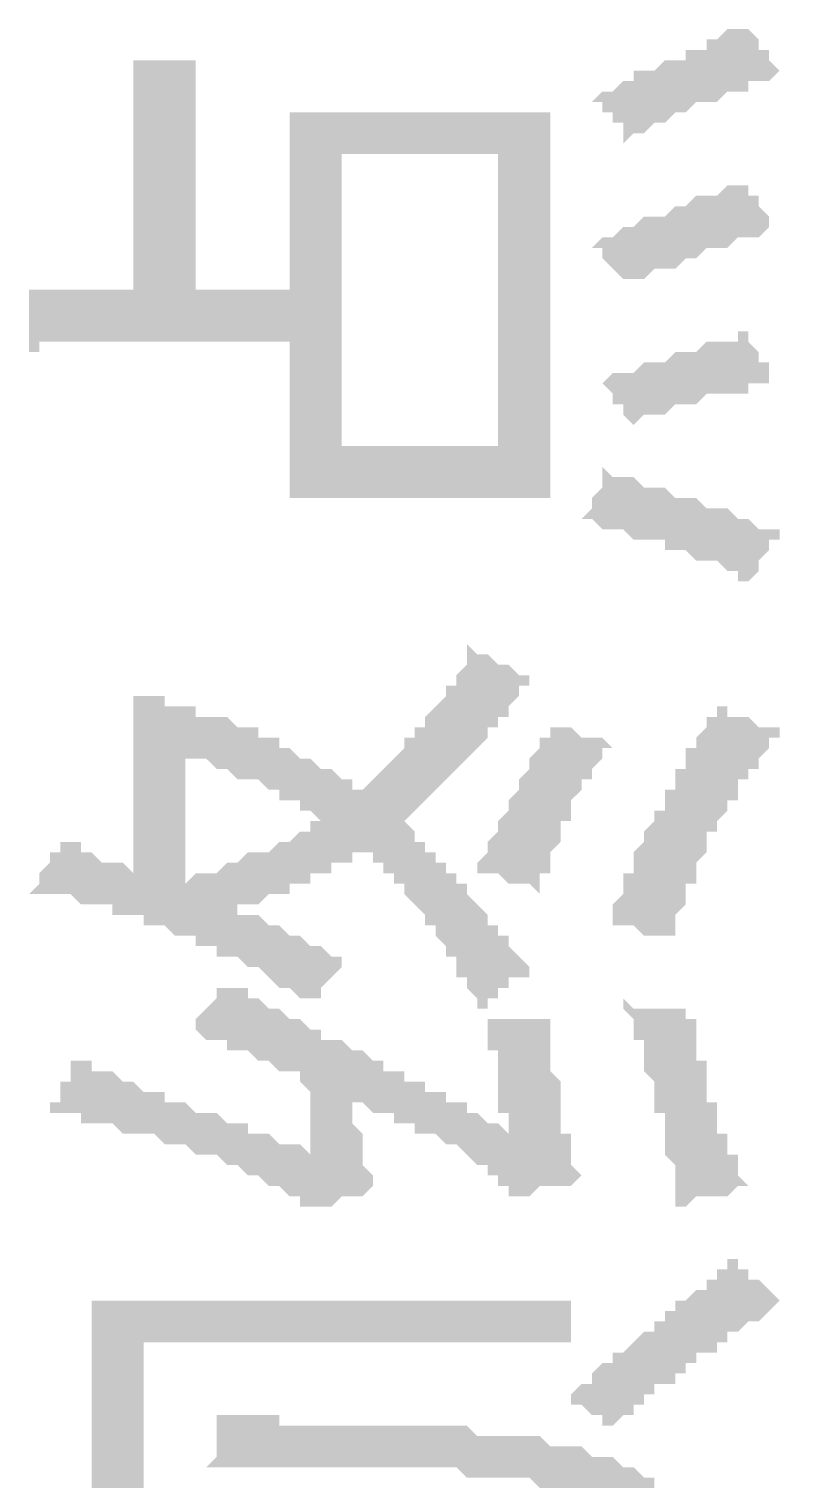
# Model space of a CAD drawing. Header units: millimetres. Extents: x 6156 to 7119, y 3162 to 3647.
# Drawn here: x 6796 to 6800.64, y 3476.46 to 3485.3 of the extents above; entities that cross this region are included whole.
import ezdxf

# ---------------------------------------------------------------- set-up
doc = ezdxf.new("R2010")
doc.units = ezdxf.units.MM
doc.layers.add('图层1', color=7, linetype='Continuous')

msp = doc.modelspace()

# ---------------------------------------------------------------- hatches: boundary and pattern name
at = {"layer": '图层1', "transparency": 33554559}
h = msp.add_hatch(color=256, dxfattribs=at)
h.paths.add_polyline_path([(6796.0025, 3483.7089), (6796.066, 3483.7089), (6796.066, 3483.7089), (6796.1295, 3483.7089), (6796.193, 3483.7089), (6796.193, 3483.7089), (6796.2565, 3483.7089), (6796.3199, 3483.7089), (6796.3834, 3483.7089), (6796.3834, 3483.7089), (6796.4469, 3483.7089), (6796.5104, 3483.7089), (6796.5739, 3483.7089), (6796.6374, 3483.7089), (6796.6374, 3484.5979), (6796.6374, 3484.6614), (6796.6374, 3484.7249), (6796.6374, 3484.7249), (6796.6374, 3484.7884), (6796.6374, 3484.7884), (6796.6374, 3484.8519), (6796.6374, 3484.8519), (6796.6374, 3484.9154), (6796.6374, 3484.9789), (6796.6374, 3484.9789), (6796.6374, 3485.0423), (6796.6374, 3485.0423), (6796.6374, 3485.1058), (6797.0184, 3485.1058), (6797.0184, 3485.0423), (6797.0184, 3485.0423), (6797.0184, 3484.9789), (6797.0184, 3484.9789), (6797.0184, 3484.9154), (6797.0184, 3484.8519), (6797.0184, 3484.8519), (6797.0184, 3484.7884), (6797.0184, 3484.7884), (6797.0184, 3484.7249), (6797.0184, 3484.7249), (6797.0184, 3484.6614), (6797.0184, 3484.5979), (6797.0184, 3483.7089), (6797.5899, 3483.7089), (6797.5899, 3484.7884), (6797.5899, 3484.7884), (6797.6534, 3484.7884), (6797.7169, 3484.7884), (6797.7804, 3484.7884), (6797.7804, 3484.7884), (6797.8439, 3484.7884), (6797.9074, 3484.7884), (6797.9708, 3484.7884), (6798.0343, 3484.7884), (6798.0343, 3484.7884), (6798.0978, 3484.7884), (6798.1613, 3484.7884), (6798.2248, 3484.7884), (6798.2883, 3484.7884), (6798.2883, 3484.7884), (6798.3518, 3484.7884), (6798.4153, 3484.7884), (6798.4788, 3484.7884), (6798.5423, 3484.7884), (6798.5423, 3484.7884), (6798.6058, 3484.7884), (6798.6693, 3484.7884), (6798.7328, 3484.7884), (6798.7963, 3484.7884), (6798.7963, 3484.7884), (6798.8598, 3484.7884), (6798.9233, 3484.7884), (6798.9868, 3484.7884), (6798.9868, 3484.7884), (6799.0503, 3484.7884), (6799.1138, 3484.7884), (6799.1773, 3484.7884), (6799.1773, 3484.7884), (6799.1773, 3482.439), (6799.1138, 3482.439), (6799.0503, 3482.439), (6799.0503, 3482.439), (6798.9868, 3482.439), (6798.9233, 3482.439), (6798.8598, 3482.439), (6798.8598, 3482.439), (6798.7963, 3482.439), (6798.7328, 3482.439), (6798.6693, 3482.439), (6798.6058, 3482.439), (6798.6058, 3482.439), (6798.5423, 3482.439), (6798.4788, 3482.439), (6798.4153, 3482.439), (6798.4153, 3482.439), (6798.3518, 3482.439), (6798.2883, 3482.439), (6798.2248, 3482.439), (6798.1613, 3482.439), (6798.0978, 3482.439), (6798.0978, 3482.439), (6798.0343, 3482.439), (6797.9708, 3482.439), (6797.9074, 3482.439), (6797.8439, 3482.439), (6797.8439, 3482.439), (6797.7804, 3482.439), (6797.7169, 3482.439), (6797.6534, 3482.439), (6797.6534, 3482.439), (6797.5899, 3482.439), (6797.5899, 3482.439), (6797.5899, 3483.3915), (6796.5739, 3483.3915), (6796.5104, 3483.3915), (6796.4469, 3483.3915), (6796.3834, 3483.3915), (6796.3199, 3483.3915), (6796.2565, 3483.3915), (6796.2565, 3483.3915), (6796.193, 3483.3915), (6796.1295, 3483.3915), (6796.066, 3483.3915), (6796.066, 3483.328), (6796.0025, 3483.328), (6796.0025, 3483.7089)], flags=0)
h.paths.add_polyline_path([(6798.8598, 3484.5344), (6797.9074, 3484.5344), (6797.9074, 3482.7565), (6798.8598, 3482.7565)], flags=0)
h.paths.add_polyline_path([(6799.4948, 3482.6295), (6799.5582, 3482.566), (6799.6217, 3482.566), (6799.6852, 3482.566), (6799.7487, 3482.5025), (6799.8122, 3482.5025), (6799.8757, 3482.5025), (6799.9392, 3482.439), (6800.0027, 3482.439), (6800.0027, 3482.439), (6800.0662, 3482.439), (6800.1297, 3482.3755), (6800.1932, 3482.3755), (6800.1932, 3482.3755), (6800.2567, 3482.3755), (6800.3202, 3482.312), (6800.3202, 3482.312), (6800.3837, 3482.312), (6800.3837, 3482.312), (6800.4472, 3482.2485), (6800.4472, 3482.2485), (6800.5107, 3482.2485), (6800.5107, 3482.2485), (6800.5742, 3482.2485), (6800.5742, 3482.2485), (6800.5742, 3482.185), (6800.5107, 3482.185), (6800.5107, 3482.1215), (6800.5107, 3482.1215), (6800.4472, 3482.058), (6800.4472, 3482.058), (6800.4472, 3481.9945), (6800.3837, 3481.931), (6800.3837, 3481.931), (6800.3837, 3481.931), (6800.3202, 3481.931), (6800.3202, 3481.9945), (6800.2567, 3481.9945), (6800.2567, 3481.9945), (6800.1932, 3482.058), (6800.1297, 3482.058), (6800.1297, 3482.058), (6800.0662, 3482.058), (6800.0027, 3482.1215), (6800.0027, 3482.1215), (6799.9392, 3482.1215), (6799.8757, 3482.1215), (6799.8757, 3482.185), (6799.8122, 3482.185), (6799.7487, 3482.185), (6799.6852, 3482.185), (6799.6217, 3482.2485), (6799.5582, 3482.2485), (6799.5582, 3482.2485), (6799.4948, 3482.2485), (6799.4313, 3482.312), (6799.3678, 3482.312), (6799.3678, 3482.312), (6799.4313, 3482.3755), (6799.4313, 3482.3755), (6799.4313, 3482.439), (6799.4313, 3482.439), (6799.4948, 3482.5025), (6799.4948, 3482.566), (6799.4948, 3482.566), (6799.4948, 3482.6295), (6799.4948, 3482.6295)], flags=0)
h.paths.add_polyline_path([(6799.4313, 3484.8519), (6799.4948, 3484.9154), (6799.4948, 3484.9154), (6799.5582, 3484.9154), (6799.6217, 3484.9789), (6799.6852, 3484.9789), (6799.6852, 3485.0423), (6799.7487, 3485.0423), (6799.8122, 3485.0423), (6799.8757, 3485.1058), (6799.8757, 3485.1058), (6799.9392, 3485.1058), (6800.0027, 3485.1058), (6800.0027, 3485.1693), (6800.0662, 3485.1693), (6800.1297, 3485.1693), (6800.1297, 3485.2328), (6800.1932, 3485.2328), (6800.1932, 3485.2328), (6800.2567, 3485.2963), (6800.3202, 3485.2963), (6800.3202, 3485.2963), (6800.3837, 3485.2963), (6800.3837, 3485.2963), (6800.3837, 3485.2963), (6800.3837, 3485.2963), (6800.4472, 3485.2328), (6800.4472, 3485.2328), (6800.4472, 3485.1693), (6800.5107, 3485.1693), (6800.5107, 3485.1058), (6800.5742, 3485.0423), (6800.5742, 3485.0423), (6800.5742, 3485.0423), (6800.5107, 3484.9789), (6800.5107, 3484.9789), (6800.4472, 3484.9789), (6800.3837, 3484.9789), (6800.3837, 3484.9154), (6800.3202, 3484.9154), (6800.2567, 3484.9154), (6800.2567, 3484.9154), (6800.1932, 3484.8519), (6800.1297, 3484.8519), (6800.1297, 3484.8519), (6800.0662, 3484.8519), (6800.0027, 3484.7884), (6800.0027, 3484.7884), (6799.9392, 3484.7884), (6799.8757, 3484.7249), (6799.8122, 3484.7249), (6799.7487, 3484.6614), (6799.7487, 3484.6614), (6799.6852, 3484.6614), (6799.6217, 3484.5979), (6799.6217, 3484.6614), (6799.6217, 3484.7249), (6799.5582, 3484.7249), (6799.5582, 3484.7884), (6799.4948, 3484.7884), (6799.4948, 3484.8519), (6799.4313, 3484.8519), (6799.4313, 3484.8519)], flags=0)
h.paths.add_polyline_path([(6800.5742, 3484.0899), (6800.5107, 3484.0899), (6800.4472, 3484.0264), (6800.4472, 3484.0264), (6800.3837, 3484.0264), (6800.3837, 3484.0264), (6800.3202, 3484.0264), (6800.2567, 3483.9629), (6800.2567, 3483.9629), (6800.1932, 3483.9629), (6800.1297, 3483.9629), (6800.0662, 3483.8994), (6800.0662, 3483.8994), (6800.0027, 3483.8994), (6799.9392, 3483.8359), (6799.8757, 3483.8359), (6799.8757, 3483.8359), (6799.8122, 3483.8359), (6799.7487, 3483.7724), (6799.6852, 3483.7724), (6799.6217, 3483.7724), (6799.6217, 3483.7089), (6799.6217, 3483.7724), (6799.6217, 3483.7724), (6799.5582, 3483.8359), (6799.5582, 3483.8359), (6799.4948, 3483.8994), (6799.4948, 3483.8994), (6799.4948, 3483.9629), (6799.4313, 3483.9629), (6799.4948, 3484.0264), (6799.5582, 3484.0264), (6799.6217, 3484.0899), (6799.6852, 3484.0899), (6799.7487, 3484.1534), (6799.8122, 3484.1534), (6799.8757, 3484.1534), (6799.9392, 3484.2169), (6799.9392, 3484.2169), (6800.0027, 3484.2169), (6800.0662, 3484.2804), (6800.1297, 3484.2804), (6800.1297, 3484.2804), (6800.1932, 3484.2804), (6800.1932, 3484.2804), (6800.2567, 3484.3439), (6800.2567, 3484.3439), (6800.3202, 3484.3439), (6800.3202, 3484.3439), (6800.3202, 3484.3439), (6800.3837, 3484.3439), (6800.3837, 3484.3439), (6800.3837, 3484.2804), (6800.4472, 3484.2804), (6800.4472, 3484.2169), (6800.4472, 3484.2169), (6800.5107, 3484.1534), (6800.5107, 3484.1534), (6800.5107, 3484.0899), (6800.5742, 3484.0899)], flags=0)
h.paths.add_polyline_path([(6800.5742, 3483.1375), (6800.5107, 3483.1375), (6800.5107, 3483.1375), (6800.4472, 3483.1375), (6800.4472, 3483.1375), (6800.3837, 3483.1375), (6800.3837, 3483.074), (6800.3202, 3483.074), (6800.2567, 3483.074), (6800.2567, 3483.074), (6800.1932, 3483.074), (6800.1297, 3483.074), (6800.0662, 3483.0105), (6800.0027, 3483.0105), (6800.0027, 3483.0105), (6799.9392, 3483.0105), (6799.8757, 3482.947), (6799.8122, 3482.947), (6799.7487, 3482.947), (6799.6852, 3482.8835), (6799.6217, 3482.947), (6799.6217, 3482.947), (6799.6217, 3483.0105), (6799.5582, 3483.0105), (6799.5582, 3483.074), (6799.5582, 3483.074), (6799.4948, 3483.1375), (6799.4948, 3483.1375), (6799.5582, 3483.201), (6799.6217, 3483.201), (6799.6852, 3483.201), (6799.7487, 3483.2645), (6799.8122, 3483.2645), (6799.8757, 3483.2645), (6799.9392, 3483.328), (6799.9392, 3483.328), (6800.0027, 3483.328), (6800.0662, 3483.328), (6800.1297, 3483.3915), (6800.1297, 3483.3915), (6800.1932, 3483.3915), (6800.1932, 3483.3915), (6800.2567, 3483.3915), (6800.3202, 3483.3915), (6800.3202, 3483.4549), (6800.3202, 3483.4549), (6800.3837, 3483.4549), (6800.3837, 3483.4549), (6800.3837, 3483.3915), (6800.3837, 3483.3915), (6800.4472, 3483.328), (6800.4472, 3483.328), (6800.4472, 3483.2645), (6800.5107, 3483.2645), (6800.5107, 3483.201), (6800.5107, 3483.1375), (6800.5742, 3483.1375)], flags=0)
h = msp.add_hatch(color=256, dxfattribs=at)
h.paths.add_polyline_path([(6796.193, 3480.3435), (6796.2565, 3480.3435), (6796.2565, 3480.3435), (6796.32, 3480.3435), (6796.32, 3480.28), (6796.3835, 3480.28), (6796.3835, 3480.28), (6796.447, 3480.2165), (6796.5105, 3480.2165), (6796.574, 3480.2165), (6796.6375, 3480.153), (6796.6375, 3480.153), (6796.6375, 3481.2324), (6796.7009, 3481.2324), (6796.7644, 3481.2324), (6796.8279, 3481.2324), (6796.8279, 3481.1689), (6796.8914, 3481.1689), (6796.9549, 3481.1689), (6797.0184, 3481.1689), (6797.0184, 3481.1054), (6797.0819, 3481.1054), (6797.1454, 3481.1054), (6797.1454, 3481.1054), (6797.2089, 3481.1054), (6797.2724, 3481.0419), (6797.2724, 3481.0419), (6797.3359, 3481.0419), (6797.3994, 3481.0419), (6797.3994, 3481.0419), (6797.3994, 3480.9785), (6797.4629, 3480.9785), (6797.5264, 3480.9785), (6797.5264, 3480.915), (6797.5899, 3480.915), (6797.5899, 3480.915), (6797.6534, 3480.8515), (6797.7169, 3480.8515), (6797.7169, 3480.8515), (6797.7804, 3480.788), (6797.8439, 3480.788), (6797.8439, 3480.788), (6797.9074, 3480.7245), (6797.9709, 3480.7245), (6797.9709, 3480.661), (6798.0344, 3480.661), (6798.0344, 3480.661), (6798.0344, 3480.661), (6798.0979, 3480.7245), (6798.0979, 3480.7245), (6798.1614, 3480.788), (6798.1614, 3480.788), (6798.2249, 3480.8515), (6798.2249, 3480.8515), (6798.2883, 3480.915), (6798.2883, 3480.915), (6798.2883, 3480.9785), (6798.3518, 3480.9785), (6798.3518, 3481.0419), (6798.4153, 3481.0419), (6798.4153, 3481.1054), (6798.4153, 3481.1054), (6798.4788, 3481.1689), (6798.4788, 3481.1689), (6798.5423, 3481.2324), (6798.5423, 3481.2959), (6798.6058, 3481.2959), (6798.6058, 3481.3594), (6798.6058, 3481.3594), (6798.6693, 3481.4229), (6798.6693, 3481.4229), (6798.6693, 3481.4864), (6798.6693, 3481.4864), (6798.6693, 3481.5499), (6798.6693, 3481.5499), (6798.7328, 3481.4864), (6798.7963, 3481.4864), (6798.7963, 3481.4864), (6798.8598, 3481.4229), (6798.8598, 3481.4229), (6798.9233, 3481.4229), (6798.9868, 3481.3594), (6798.9868, 3481.3594), (6799.0503, 3481.3594), (6799.0503, 3481.3594), (6799.0503, 3481.2959), (6798.9868, 3481.2959), (6798.9868, 3481.2324), (6798.9868, 3481.2324), (6798.9233, 3481.1689), (6798.9233, 3481.1689), (6798.9233, 3481.1054), (6798.8598, 3481.1054), (6798.8598, 3481.0419), (6798.7963, 3481.0419), (6798.7963, 3480.9785), (6798.7963, 3480.9785), (6798.7328, 3480.915), (6798.7328, 3480.915), (6798.6693, 3480.8515), (6798.6693, 3480.8515), (6798.6058, 3480.788), (6798.6058, 3480.788), (6798.5423, 3480.7245), (6798.5423, 3480.7245), (6798.4788, 3480.661), (6798.4788, 3480.661), (6798.4153, 3480.5975), (6798.4153, 3480.5975), (6798.3518, 3480.534), (6798.3518, 3480.534), (6798.2883, 3480.4705), (6798.2883, 3480.4705), (6798.2883, 3480.4705), (6798.2883, 3480.4705), (6798.3518, 3480.407), (6798.3518, 3480.407), (6798.3518, 3480.3435), (6798.4153, 3480.3435), (6798.4153, 3480.28), (6798.4788, 3480.28), (6798.4788, 3480.2165), (6798.5423, 3480.2165), (6798.5423, 3480.153), (6798.6058, 3480.153), (6798.6058, 3480.0895), (6798.6693, 3480.0895), (6798.6693, 3480.026), (6798.6693, 3480.026), (6798.7328, 3479.9625), (6798.7328, 3479.9625), (6798.7963, 3479.899), (6798.7963, 3479.899), (6798.7963, 3479.8355), (6798.8598, 3479.8355), (6798.8598, 3479.772), (6798.9233, 3479.772), (6798.9233, 3479.7085), (6798.9233, 3479.7085), (6798.9868, 3479.645), (6798.9868, 3479.645), (6799.0503, 3479.5815), (6799.0503, 3479.5815), (6799.0503, 3479.518), (6799.0503, 3479.518), (6798.9868, 3479.518), (6798.9233, 3479.518), (6798.9233, 3479.4545), (6798.8598, 3479.4545), (6798.8598, 3479.3911), (6798.7963, 3479.3911), (6798.7963, 3479.3276), (6798.7328, 3479.3276), (6798.7328, 3479.3911), (6798.7328, 3479.3911), (6798.6693, 3479.4545), (6798.6693, 3479.4545), (6798.6693, 3479.518), (6798.6058, 3479.518), (6798.6058, 3479.5815), (6798.6058, 3479.645), (6798.5423, 3479.645), (6798.5423, 3479.7085), (6798.5423, 3479.7085), (6798.4788, 3479.772), (6798.4788, 3479.772), (6798.4788, 3479.8355), (6798.4153, 3479.8355), (6798.4153, 3479.899), (6798.4153, 3479.899), (6798.3518, 3479.9625), (6798.3518, 3479.9625), (6798.2883, 3480.026), (6798.2883, 3480.0895), (6798.2249, 3480.0895), (6798.2249, 3480.153), (6798.1614, 3480.153), (6798.1614, 3480.2165), (6798.0979, 3480.2165), (6798.0979, 3480.2165), (6798.0979, 3480.28), (6798.0344, 3480.28), (6798.0344, 3480.28), (6797.9709, 3480.28), (6797.9709, 3480.2165), (6797.9074, 3480.2165), (6797.8439, 3480.2165), (6797.8439, 3480.153), (6797.7804, 3480.153), (6797.7169, 3480.153), (6797.7169, 3480.0895), (6797.6534, 3480.0895), (6797.5899, 3480.0895), (6797.5899, 3480.026), (6797.5264, 3480.026), (6797.4629, 3480.026), (6797.4629, 3480.026), (6797.3994, 3479.9625), (6797.3359, 3479.9625), (6797.3359, 3479.9625), (6797.2724, 3479.9625), (6797.2724, 3479.9625), (6797.2724, 3479.899), (6797.3359, 3479.899), (6797.3994, 3479.899), (6797.4629, 3479.8355), (6797.4629, 3479.8355), (6797.5264, 3479.8355), (6797.5899, 3479.772), (6797.5899, 3479.772), (6797.6534, 3479.772), (6797.7169, 3479.7085), (6797.7169, 3479.7085), (6797.7804, 3479.7085), (6797.8439, 3479.645), (6797.8439, 3479.645), (6797.9074, 3479.645), (6797.9074, 3479.645), (6797.9074, 3479.5815), (6797.9074, 3479.5815), (6797.8439, 3479.518), (6797.8439, 3479.518), (6797.7804, 3479.4545), (6797.7804, 3479.4545), (6797.7804, 3479.3911), (6797.7169, 3479.3911), (6797.7169, 3479.3911), (6797.6534, 3479.3911), (6797.6534, 3479.3911), (6797.5899, 3479.4545), (6797.5899, 3479.4545), (6797.5264, 3479.4545), (6797.4629, 3479.518), (6797.4629, 3479.518), (6797.3994, 3479.5815), (6797.3994, 3479.5815), (6797.3359, 3479.5815), (6797.2724, 3479.645), (6797.2724, 3479.645), (6797.2089, 3479.645), (6797.1454, 3479.645), (6797.1454, 3479.7085), (6797.0819, 3479.7085), (6797.0184, 3479.7085), (6797.0184, 3479.772), (6796.9549, 3479.772), (6796.8914, 3479.772), (6796.8914, 3479.772), (6796.8279, 3479.8355), (6796.7644, 3479.8355), (6796.7009, 3479.8355), (6796.7009, 3479.899), (6796.6375, 3479.899), (6796.6375, 3479.899), (6796.574, 3479.899), (6796.5105, 3479.899), (6796.5105, 3479.9625), (6796.447, 3479.9625), (6796.3835, 3479.9625), (6796.32, 3479.9625), (6796.32, 3479.9625), (6796.2565, 3480.026), (6796.193, 3480.026), (6796.1295, 3480.026), (6796.066, 3480.026), (6796.066, 3480.026), (6796.0025, 3480.026), (6796.066, 3480.0895), (6796.066, 3480.153), (6796.066, 3480.153), (6796.1295, 3480.2165), (6796.1295, 3480.2165), (6796.1295, 3480.28), (6796.193, 3480.28), (6796.193, 3480.3435), (6796.193, 3480.3435), (6796.193, 3480.3435)], flags=0)
h.paths.add_polyline_path([(6799.1773, 3479.2641), (6799.1773, 3479.2641), (6799.1773, 3479.2006), (6799.1773, 3479.2006), (6799.1773, 3479.1371), (6799.1773, 3479.1371), (6799.1773, 3479.0736), (6799.1773, 3479.0736), (6799.1773, 3479.0101), (6799.1773, 3478.9466), (6799.2408, 3478.8831), (6799.2408, 3478.8831), (6799.2408, 3478.8196), (6799.2408, 3478.8196), (6799.2408, 3478.7561), (6799.2408, 3478.6926), (6799.2408, 3478.6926), (6799.2408, 3478.6291), (6799.2408, 3478.6291), (6799.2408, 3478.5656), (6799.3043, 3478.5656), (6799.3043, 3478.5021), (6799.3043, 3478.4386), (6799.3043, 3478.4386), (6799.3043, 3478.3751), (6799.3043, 3478.3751), (6799.3678, 3478.3116), (6799.3678, 3478.3116), (6799.3043, 3478.2481), (6799.2408, 3478.2481), (6799.2408, 3478.2481), (6799.1773, 3478.2481), (6799.1138, 3478.2481), (6799.0503, 3478.1846), (6799.0503, 3478.1846), (6798.9868, 3478.1846), (6798.9233, 3478.1846), (6798.9233, 3478.1846), (6798.9233, 3478.2481), (6798.8598, 3478.2481), (6798.8598, 3478.2481), (6798.8598, 3478.3116), (6798.7963, 3478.3116), (6798.7963, 3478.3751), (6798.7328, 3478.3751), (6798.6693, 3478.4386), (6798.6693, 3478.4386), (6798.6058, 3478.5021), (6798.5423, 3478.5021), (6798.5423, 3478.5021), (6798.4788, 3478.5656), (6798.4788, 3478.5656), (6798.4153, 3478.5656), (6798.3518, 3478.5656), (6798.3518, 3478.6291), (6798.2883, 3478.6291), (6798.2249, 3478.6291), (6798.2249, 3478.6926), (6798.1614, 3478.6926), (6798.0979, 3478.6926), (6798.0344, 3478.7561), (6798.0344, 3478.7561), (6797.9709, 3478.7561), (6797.9709, 3478.7561), (6797.9709, 3478.6926), (6797.9709, 3478.6926), (6797.9709, 3478.6291), (6797.9709, 3478.6291), (6798.0344, 3478.5656), (6798.0344, 3478.5021), (6798.0344, 3478.5021), (6798.0344, 3478.4386), (6798.0344, 3478.3751), (6798.0344, 3478.3751), (6798.0979, 3478.3116), (6798.0979, 3478.3116), (6798.0979, 3478.2481), (6798.1614, 3478.2481), (6798.0979, 3478.2481), (6798.0344, 3478.1846), (6797.9709, 3478.1846), (6797.9074, 3478.1846), (6797.9074, 3478.1846), (6797.8439, 3478.1211), (6797.7804, 3478.1211), (6797.7804, 3478.1211), (6797.7169, 3478.1211), (6797.7169, 3478.1211), (6797.7169, 3478.1211), (6797.6534, 3478.1211), (6797.6534, 3478.1846), (6797.5899, 3478.1846), (6797.5899, 3478.1846), (6797.5264, 3478.2481), (6797.5264, 3478.2481), (6797.4629, 3478.2481), (6797.3994, 3478.3116), (6797.3994, 3478.3116), (6797.3359, 3478.3116), (6797.2724, 3478.3751), (6797.2724, 3478.3751), (6797.2089, 3478.3751), (6797.1454, 3478.4386), (6797.0819, 3478.4386), (6797.0184, 3478.4386), (6797.0184, 3478.4386), (6796.9549, 3478.5021), (6796.8914, 3478.5021), (6796.8914, 3478.5021), (6796.8279, 3478.5021), (6796.7644, 3478.5656), (6796.7009, 3478.5656), (6796.7009, 3478.5656), (6796.6375, 3478.5656), (6796.574, 3478.5656), (6796.5105, 3478.6291), (6796.5105, 3478.6291), (6796.447, 3478.6291), (6796.3835, 3478.6291), (6796.32, 3478.6291), (6796.32, 3478.6926), (6796.2565, 3478.6926), (6796.193, 3478.6926), (6796.1295, 3478.6926), (6796.1295, 3478.6926), (6796.1295, 3478.6926), (6796.1295, 3478.7561), (6796.193, 3478.7561), (6796.193, 3478.8196), (6796.193, 3478.8831), (6796.2565, 3478.8831), (6796.2565, 3478.9466), (6796.2565, 3478.9466), (6796.2565, 3479.0101), (6796.32, 3479.0101), (6796.32, 3479.0101), (6796.32, 3479.0101), (6796.3835, 3479.0101), (6796.3835, 3478.9466), (6796.447, 3478.9466), (6796.447, 3478.9466), (6796.5105, 3478.9466), (6796.574, 3478.8831), (6796.574, 3478.8831), (6796.6375, 3478.8831), (6796.7009, 3478.8196), (6796.7644, 3478.8196), (6796.8279, 3478.8196), (6796.8279, 3478.7561), (6796.8914, 3478.7561), (6796.9549, 3478.7561), (6796.9549, 3478.7561), (6797.0184, 3478.6926), (6797.0819, 3478.6926), (6797.0819, 3478.6926), (6797.1454, 3478.6926), (6797.2089, 3478.6291), (6797.2089, 3478.6291), (6797.2724, 3478.6291), (6797.3359, 3478.6291), (6797.3359, 3478.5656), (6797.3994, 3478.5656), (6797.4629, 3478.5656), (6797.5264, 3478.5021), (6797.5264, 3478.5021), (6797.5899, 3478.5021), (6797.6534, 3478.5021), (6797.7169, 3478.4386), (6797.7169, 3478.4386), (6797.7169, 3478.4386), (6797.7169, 3478.5021), (6797.7169, 3478.5021), (6797.7169, 3478.5656), (6797.7169, 3478.5656), (6797.7169, 3478.6291), (6797.7169, 3478.6291), (6797.7169, 3478.6926), (6797.7169, 3478.7561), (6797.7169, 3478.7561), (6797.7169, 3478.8196), (6797.6534, 3478.8831), (6797.6534, 3478.8831), (6797.6534, 3478.9466), (6797.5899, 3478.9466), (6797.5264, 3478.9466), (6797.4629, 3479.0101), (6797.4629, 3479.0101), (6797.3994, 3479.0101), (6797.3359, 3479.0736), (6797.3359, 3479.0736), (6797.2724, 3479.0736), (6797.2089, 3479.0736), (6797.2089, 3479.1371), (6797.1454, 3479.1371), (6797.0819, 3479.1371), (6797.0819, 3479.1371), (6797.0184, 3479.2006), (6796.9549, 3479.2006), (6797.0184, 3479.2006), (6797.0184, 3479.2641), (6797.0819, 3479.3276), (6797.0819, 3479.3276), (6797.1454, 3479.3911), (6797.1454, 3479.3911), (6797.1454, 3479.4545), (6797.2089, 3479.4545), (6797.2089, 3479.4545), (6797.2089, 3479.4545), (6797.2089, 3479.4545), (6797.2724, 3479.4545), (6797.3359, 3479.4545), (6797.3359, 3479.3911), (6797.3994, 3479.3911), (6797.3994, 3479.3911), (6797.4629, 3479.3276), (6797.4629, 3479.3276), (6797.5264, 3479.3276), (6797.5899, 3479.2641), (6797.6534, 3479.2641), (6797.6534, 3479.2641), (6797.7169, 3479.2006), (6797.7804, 3479.2006), (6797.7804, 3479.1371), (6797.8439, 3479.1371), (6797.9074, 3479.1371), (6797.9074, 3479.1371), (6797.9709, 3479.0736), (6798.0344, 3479.0736), (6798.0344, 3479.0736), (6798.0979, 3479.0101), (6798.0979, 3479.0101), (6798.1614, 3479.0101), (6798.1614, 3478.9466), (6798.2249, 3478.9466), (6798.2883, 3478.9466), (6798.2883, 3478.8831), (6798.3518, 3478.8831), (6798.4153, 3478.8831), (6798.4153, 3478.8196), (6798.4788, 3478.8196), (6798.5423, 3478.8196), (6798.5423, 3478.7561), (6798.6058, 3478.7561), (6798.6693, 3478.7561), (6798.6693, 3478.6926), (6798.7328, 3478.6926), (6798.7963, 3478.6291), (6798.8598, 3478.6291), (6798.8598, 3478.6291), (6798.9233, 3478.5656), (6798.9233, 3478.6291), (6798.9233, 3478.6291), (6798.9233, 3478.6291), (6798.9233, 3478.6926), (6798.8598, 3478.6926), (6798.8598, 3478.7561), (6798.8598, 3478.7561), (6798.8598, 3478.8196), (6798.8598, 3478.8196), (6798.8598, 3478.8831), (6798.8598, 3478.8831), (6798.8598, 3478.9466), (6798.8598, 3479.0101), (6798.8598, 3479.0736), (6798.7963, 3479.0736), (6798.7963, 3479.1371), (6798.7963, 3479.2006), (6798.7963, 3479.2641), (6798.8598, 3479.2641), (6798.9233, 3479.2641), (6798.9868, 3479.2641), (6798.9868, 3479.2641), (6799.0503, 3479.2641), (6799.1138, 3479.2641), (6799.1773, 3479.2641), (6799.1773, 3479.2641)], flags=0)
h.paths.add_polyline_path([(6799.4948, 3479.899), (6799.5583, 3479.899), (6799.5583, 3479.9625), (6799.6218, 3480.026), (6799.6218, 3480.0895), (6799.6218, 3480.153), (6799.6853, 3480.153), (6799.6853, 3480.2165), (6799.6853, 3480.28), (6799.7488, 3480.3435), (6799.7488, 3480.3435), (6799.7488, 3480.407), (6799.8123, 3480.4705), (6799.8123, 3480.4705), (6799.8123, 3480.534), (6799.8757, 3480.534), (6799.8757, 3480.5975), (6799.8757, 3480.661), (6799.9392, 3480.661), (6799.9392, 3480.7245), (6799.9392, 3480.7245), (6799.9392, 3480.788), (6800.0027, 3480.788), (6800.0027, 3480.8515), (6800.0027, 3480.8515), (6800.0027, 3480.915), (6800.0662, 3480.915), (6800.0662, 3480.9785), (6800.0662, 3480.9785), (6800.0662, 3480.9785), (6800.1297, 3481.0419), (6800.1297, 3481.0419), (6800.1297, 3481.0419), (6800.1297, 3481.1054), (6800.1932, 3481.1054), (6800.1932, 3481.1054), (6800.1932, 3481.1689), (6800.1932, 3481.1689), (6800.2567, 3481.1689), (6800.2567, 3481.1054), (6800.3202, 3481.1054), (6800.3837, 3481.1054), (6800.3837, 3481.1054), (6800.4472, 3481.0419), (6800.5107, 3481.0419), (6800.5742, 3481.0419), (6800.5742, 3481.0419), (6800.5742, 3480.9785), (6800.5107, 3480.9785), (6800.5107, 3480.915), (6800.4472, 3480.8515), (6800.4472, 3480.8515), (6800.4472, 3480.788), (6800.3837, 3480.788), (6800.3837, 3480.7245), (6800.3202, 3480.7245), (6800.3202, 3480.661), (6800.3202, 3480.5975), (6800.2567, 3480.5975), (6800.2567, 3480.534), (6800.2567, 3480.534), (6800.1932, 3480.4705), (6800.1932, 3480.4705), (6800.1932, 3480.4705), (6800.1932, 3480.407), (6800.1297, 3480.407), (6800.1297, 3480.3435), (6800.1297, 3480.3435), (6800.1297, 3480.3435), (6800.1297, 3480.28), (6800.0662, 3480.2165), (6800.0662, 3480.2165), (6800.0662, 3480.153), (6800.0662, 3480.153), (6800.0662, 3480.0895), (6800.0027, 3480.0895), (6800.0027, 3480.026), (6800.0027, 3480.026), (6800.0027, 3479.9625), (6799.9392, 3479.899), (6799.9392, 3479.899), (6799.9392, 3479.8355), (6799.9392, 3479.8355), (6799.9392, 3479.772), (6799.8757, 3479.772), (6799.8757, 3479.772), (6799.8123, 3479.772), (6799.7488, 3479.772), (6799.6853, 3479.8355), (6799.6853, 3479.8355), (6799.6218, 3479.8355), (6799.5583, 3479.8355), (6799.5583, 3479.899), (6799.4948, 3479.899)], flags=0)
h.paths.add_polyline_path([(6800.0027, 3479.3276), (6800.0027, 3479.3276), (6800.0027, 3479.2641), (6800.0662, 3479.2641), (6800.0662, 3479.2006), (6800.0662, 3479.1371), (6800.0662, 3479.1371), (6800.0662, 3479.0736), (6800.0662, 3479.0736), (6800.0662, 3479.0101), (6800.1297, 3479.0101), (6800.1297, 3478.9466), (6800.1297, 3478.8831), (6800.1297, 3478.8831), (6800.1297, 3478.8196), (6800.1297, 3478.8196), (6800.1297, 3478.7561), (6800.1932, 3478.7561), (6800.1932, 3478.6926), (6800.1932, 3478.6926), (6800.1932, 3478.6291), (6800.1932, 3478.5656), (6800.2567, 3478.5656), (6800.2567, 3478.5021), (6800.2567, 3478.5021), (6800.2567, 3478.4386), (6800.3202, 3478.4386), (6800.3202, 3478.3751), (6800.3202, 3478.3751), (6800.3202, 3478.3116), (6800.3837, 3478.2481), (6800.3837, 3478.2481), (6800.3837, 3478.2481), (6800.3202, 3478.2481), (6800.3202, 3478.2481), (6800.2567, 3478.1846), (6800.1932, 3478.1846), (6800.1932, 3478.1846), (6800.1297, 3478.1846), (6800.0662, 3478.1846), (6800.0027, 3478.1211), (6799.9392, 3478.1211), (6799.9392, 3478.1211), (6799.9392, 3478.1211), (6799.9392, 3478.1846), (6799.9392, 3478.1846), (6799.9392, 3478.2481), (6799.9392, 3478.2481), (6799.9392, 3478.3116), (6799.9392, 3478.3116), (6799.9392, 3478.3751), (6799.9392, 3478.3751), (6799.8757, 3478.4386), (6799.8757, 3478.4386), (6799.8757, 3478.5021), (6799.8757, 3478.5021), (6799.8757, 3478.5656), (6799.8757, 3478.5656), (6799.8757, 3478.6291), (6799.8757, 3478.6926), (6799.8123, 3478.6926), (6799.8123, 3478.7561), (6799.8123, 3478.7561), (6799.8123, 3478.8196), (6799.8123, 3478.8831), (6799.8123, 3478.8831), (6799.7488, 3478.9466), (6799.7488, 3478.9466), (6799.7488, 3479.0101), (6799.7488, 3479.0736), (6799.7488, 3479.1371), (6799.6853, 3479.1371), (6799.6853, 3479.2006), (6799.6853, 3479.2641), (6799.6853, 3479.2641), (6799.6218, 3479.3276), (6799.6218, 3479.3911), (6799.6853, 3479.3276), (6799.7488, 3479.3276), (6799.8123, 3479.3276), (6799.8123, 3479.3276), (6799.8757, 3479.3276), (6799.9392, 3479.3276), (6800.0027, 3479.3276), (6800.0027, 3479.3276)], flags=0)
h.paths.add_polyline_path([(6798.7328, 3480.153), (6798.7328, 3480.2165), (6798.7328, 3480.2165), (6798.7963, 3480.28), (6798.7963, 3480.28), (6798.7963, 3480.3435), (6798.8598, 3480.407), (6798.8598, 3480.407), (6798.8598, 3480.4705), (6798.8598, 3480.4705), (6798.9233, 3480.534), (6798.9233, 3480.534), (6798.9233, 3480.5975), (6798.9233, 3480.5975), (6798.9868, 3480.661), (6798.9868, 3480.661), (6798.9868, 3480.7245), (6798.9868, 3480.7245), (6799.0503, 3480.788), (6799.0503, 3480.8515), (6799.0503, 3480.8515), (6799.1138, 3480.915), (6799.1138, 3480.915), (6799.1138, 3480.9785), (6799.1773, 3480.9785), (6799.1773, 3481.0419), (6799.1773, 3481.0419), (6799.1773, 3481.0419), (6799.2408, 3481.0419), (6799.2408, 3481.0419), (6799.3043, 3481.0419), (6799.3678, 3480.9785), (6799.3678, 3480.9785), (6799.4313, 3480.9785), (6799.4948, 3480.9785), (6799.5583, 3480.915), (6799.4948, 3480.915), (6799.4948, 3480.8515), (6799.4948, 3480.8515), (6799.4313, 3480.788), (6799.4313, 3480.788), (6799.4313, 3480.7245), (6799.3678, 3480.7245), (6799.3678, 3480.661), (6799.3678, 3480.661), (6799.3043, 3480.5975), (6799.3043, 3480.534), (6799.3043, 3480.534), (6799.3043, 3480.534), (6799.3043, 3480.4705), (6799.2408, 3480.4705), (6799.2408, 3480.407), (6799.2408, 3480.407), (6799.2408, 3480.3435), (6799.2408, 3480.3435), (6799.1773, 3480.28), (6799.1773, 3480.28), (6799.1773, 3480.2165), (6799.1773, 3480.153), (6799.1138, 3480.153), (6799.1138, 3480.0895), (6799.1138, 3480.026), (6799.1138, 3480.026), (6799.0503, 3480.0895), (6798.9868, 3480.0895), (6798.9868, 3480.0895), (6798.9233, 3480.0895), (6798.8598, 3480.153), (6798.7963, 3480.153), (6798.7963, 3480.153), (6798.7328, 3480.153), (6798.7328, 3480.153)], flags=0)
h.paths.add_polyline_path([(6797.7804, 3480.4705), (6797.7169, 3480.534), (6797.7169, 3480.534), (6797.6534, 3480.534), (6797.6534, 3480.5975), (6797.5899, 3480.5975), (6797.5264, 3480.5975), (6797.5264, 3480.661), (6797.4629, 3480.661), (6797.4629, 3480.661), (6797.3994, 3480.7245), (6797.3359, 3480.7245), (6797.3359, 3480.7245), (6797.2724, 3480.7245), (6797.2089, 3480.788), (6797.1454, 3480.788), (6797.1454, 3480.788), (6797.0819, 3480.8515), (6797.0184, 3480.8515), (6796.9549, 3480.8515), (6796.9549, 3480.8515), (6796.9549, 3480.0895), (6797.0184, 3480.153), (6797.0819, 3480.153), (6797.0819, 3480.153), (6797.1454, 3480.153), (6797.2089, 3480.2165), (6797.2724, 3480.2165), (6797.2724, 3480.2165), (6797.3359, 3480.28), (6797.3994, 3480.28), (6797.4629, 3480.28), (6797.4629, 3480.28), (6797.5264, 3480.3435), (6797.5264, 3480.3435), (6797.5899, 3480.3435), (6797.6534, 3480.407), (6797.6534, 3480.407), (6797.7169, 3480.407), (6797.7169, 3480.4705), (6797.7804, 3480.4705), (6797.7804, 3480.4705)], flags=0)
h = msp.add_hatch(color=256, dxfattribs=at)
h.paths.add_polyline_path([(6796.3834, 3477.5495), (6796.3834, 3477.5495), (6796.4469, 3477.5495), (6796.4469, 3477.5495), (6796.5104, 3477.5495), (6796.5104, 3477.5495), (6796.5104, 3477.5495), (6796.5739, 3477.5495), (6796.6374, 3477.5495), (6796.6374, 3477.5495), (6796.7009, 3477.5495), (6796.7009, 3477.5495), (6796.7644, 3477.5495), (6796.8279, 3477.5495), (6796.8914, 3477.5495), (6796.8914, 3477.5495), (6796.9549, 3477.5495), (6797.0184, 3477.5495), (6797.0819, 3477.5495), (6797.1454, 3477.5495), (6797.2089, 3477.5495), (6797.2724, 3477.5495), (6797.3359, 3477.5495), (6797.3994, 3477.5495), (6797.4629, 3477.5495), (6797.5264, 3477.5495), (6797.5899, 3477.5495), (6797.7169, 3477.5495), (6797.7804, 3477.5495), (6797.8439, 3477.5495), (6797.9074, 3477.5495), (6797.9708, 3477.5495), (6798.0343, 3477.5495), (6798.0978, 3477.5495), (6798.1613, 3477.5495), (6798.2248, 3477.5495), (6798.2883, 3477.5495), (6798.3518, 3477.5495), (6798.4153, 3477.5495), (6798.4788, 3477.5495), (6798.5423, 3477.5495), (6798.6058, 3477.5495), (6798.6693, 3477.5495), (6798.7328, 3477.5495), (6798.7328, 3477.5495), (6798.7963, 3477.5495), (6798.8598, 3477.5495), (6798.9233, 3477.5495), (6798.9233, 3477.5495), (6798.9868, 3477.5495), (6799.0503, 3477.5495), (6799.0503, 3477.5495), (6799.1138, 3477.5495), (6799.1138, 3477.5495), (6799.1773, 3477.5495), (6799.2408, 3477.5495), (6799.2408, 3477.5495), (6799.3043, 3477.5495), (6799.3043, 3477.5495), (6799.3043, 3477.5495), (6799.3043, 3477.5495), (6799.3043, 3477.2956), (6796.7009, 3477.2956), (6796.7009, 3476.0891), (6799.3043, 3476.0891), (6799.3043, 3475.8351), (6799.3043, 3475.8351), (6799.2408, 3475.8351), (6799.2408, 3475.8351), (6799.1773, 3475.8351), (6799.1773, 3475.8351), (6799.1138, 3475.8351), (6799.0503, 3475.8351), (6799.0503, 3475.8351), (6798.9868, 3475.8351), (6798.9233, 3475.8351), (6798.9233, 3475.8351), (6798.8598, 3475.8351), (6798.7963, 3475.8351), (6798.7963, 3475.8351), (6798.7328, 3475.8351), (6798.6693, 3475.8351), (6798.6058, 3475.8351), (6798.5423, 3475.8351), (6798.4788, 3475.8351), (6798.4788, 3475.8351), (6798.4153, 3475.8351), (6798.3518, 3475.8351), (6798.2883, 3475.8351), (6798.2248, 3475.8351), (6798.1613, 3475.8351), (6798.0978, 3475.8351), (6798.0343, 3475.8351), (6797.9708, 3475.8351), (6797.9074, 3475.8351), (6797.7804, 3475.8351), (6797.7804, 3475.8351), (6797.7169, 3475.8351), (6797.6534, 3475.8351), (6797.5899, 3475.8351), (6797.5264, 3475.8351), (6797.4629, 3475.8351), (6797.3994, 3475.8351), (6797.3359, 3475.8351), (6797.2724, 3475.8351), (6797.2089, 3475.8351), (6797.1454, 3475.8351), (6797.0819, 3475.8351), (6797.0184, 3475.8351), (6796.9549, 3475.8351), (6796.8914, 3475.8351), (6796.8279, 3475.8351), (6796.8279, 3475.8351), (6796.7644, 3475.8351), (6796.7009, 3475.8351), (6796.7009, 3475.8351), (6796.6374, 3475.8351), (6796.5739, 3475.8351), (6796.5739, 3475.8351), (6796.5104, 3475.8351), (6796.5104, 3475.8351), (6796.4469, 3475.8351), (6796.4469, 3475.8351), (6796.3834, 3475.8351), (6796.3834, 3475.8351), (6796.3834, 3475.8351), (6796.3834, 3477.5495)], flags=0)
h.paths.add_polyline_path([(6796.7009, 3474.8827), (6796.6374, 3474.8827), (6796.5739, 3474.8827), (6796.5104, 3474.8827), (6796.4469, 3474.8827), (6796.4469, 3474.8827), (6796.3834, 3474.8827), (6796.3199, 3474.8827), (6796.2565, 3474.8827), (6796.193, 3474.8827), (6796.193, 3474.8827), (6796.1295, 3474.8827), (6796.066, 3474.8827), (6796.066, 3474.8827), (6796.066, 3475.2002), (6796.1295, 3475.2002), (6796.193, 3475.2002), (6796.193, 3475.2002), (6796.2565, 3475.2002), (6796.3199, 3475.2002), (6796.3834, 3475.2002), (6796.4469, 3475.2002), (6796.4469, 3475.2002), (6796.5104, 3475.2002), (6796.5739, 3475.2002), (6796.6374, 3475.2002), (6796.7009, 3475.2002), (6796.7009, 3475.2002), (6797.3359, 3475.2002), (6797.3359, 3475.2002), (6797.3359, 3475.2637), (6797.3359, 3475.3272), (6797.3359, 3475.3272), (6797.3359, 3475.3907), (6797.3359, 3475.3907), (6797.3359, 3475.4542), (6797.3359, 3475.5177), (6797.3359, 3475.5177), (6797.3359, 3475.5812), (6797.3359, 3475.5812), (6797.3359, 3475.6447), (6797.3359, 3475.6447), (6797.6534, 3475.6447), (6797.6534, 3475.5812), (6797.6534, 3475.5812), (6797.6534, 3475.5177), (6797.6534, 3475.5177), (6797.6534, 3475.4542), (6797.6534, 3475.4542), (6797.6534, 3475.3907), (6797.6534, 3475.3272), (6797.6534, 3475.3272), (6797.6534, 3475.2637), (6797.6534, 3475.2637), (6797.6534, 3475.2002), (6797.6534, 3475.2002), (6799.1773, 3475.2002), (6799.1773, 3475.2002), (6799.1138, 3475.2637), (6799.1138, 3475.2637), (6799.1138, 3475.3272), (6799.1138, 3475.3272), (6799.1138, 3475.3907), (6799.0503, 3475.4542), (6799.0503, 3475.4542), (6799.0503, 3475.5177), (6798.9868, 3475.5177), (6798.9868, 3475.5812), (6798.9868, 3475.5812), (6798.9868, 3475.6447), (6798.9868, 3475.6447), (6798.9868, 3475.6447), (6799.0503, 3475.6447), (6799.1138, 3475.6447), (6799.1773, 3475.6447), (6799.1773, 3475.6447), (6799.2408, 3475.6447), (6799.2408, 3475.6447), (6799.3043, 3475.6447), (6799.3043, 3475.6447), (6799.3043, 3475.5812), (6799.3043, 3475.5812), (6799.3678, 3475.5177), (6799.3678, 3475.5177), (6799.3678, 3475.4542), (6799.3678, 3475.3907), (6799.4313, 3475.3907), (6799.4313, 3475.3272), (6799.4313, 3475.3272), (6799.4313, 3475.2637), (6799.4948, 3475.2002), (6799.4948, 3475.2002), (6799.4948, 3475.1367), (6799.5582, 3475.1367), (6799.5582, 3475.0732), (6799.5582, 3475.0097), (6799.6217, 3475.0097), (6799.6217, 3474.9462), (6799.6217, 3474.8827), (6799.6852, 3474.8827), (6799.6852, 3474.8192), (6799.6852, 3474.8192), (6799.6852, 3474.7557), (6799.7487, 3474.7557), (6799.7487, 3474.6922), (6799.7487, 3474.6922), (6799.8122, 3474.6287), (6799.8122, 3474.6287), (6799.8122, 3474.5652), (6799.8757, 3474.5652), (6799.8757, 3474.5652), (6799.8122, 3474.5017), (6799.7487, 3474.5017), (6799.6852, 3474.5017), (6799.6852, 3474.4382), (6799.6217, 3474.4382), (6799.5582, 3474.4382), (6799.5582, 3474.4382), (6799.4948, 3474.3747), (6799.4313, 3474.3747), (6799.4313, 3474.3747), (6799.4313, 3474.4382), (6799.4313, 3474.4382), (6799.4313, 3474.5017), (6799.4313, 3474.5017), (6799.4313, 3474.5652), (6799.3678, 3474.5652), (6799.3678, 3474.6287), (6799.3678, 3474.6287), (6799.3678, 3474.6922), (6799.3678, 3474.6922), (6799.3043, 3474.7557), (6799.3043, 3474.8192), (6799.3043, 3474.8192), (6799.3043, 3474.8827), (6799.2408, 3474.8827), (6797.6534, 3474.8827), (6797.6534, 3474.8827), (6797.6534, 3474.8192), (6797.6534, 3474.7557), (6797.6534, 3474.7557), (6797.6534, 3474.6922), (6797.6534, 3474.6922), (6797.6534, 3474.6287), (6797.6534, 3474.5652), (6797.6534, 3474.5652), (6797.6534, 3474.5017), (6797.6534, 3474.5017), (6797.6534, 3474.4382), (6797.6534, 3474.4382), (6797.3359, 3474.4382), (6797.3359, 3474.5017), (6797.3359, 3474.5017), (6797.3359, 3474.5652), (6797.3359, 3474.5652), (6797.3359, 3474.6287), (6797.3359, 3474.6922), (6797.3359, 3474.6922), (6797.3359, 3474.7557), (6797.3359, 3474.7557), (6797.3359, 3474.8192), (6797.3359, 3474.8827), (6797.3359, 3474.8827), (6797.3359, 3474.8827)], flags=0)
h.paths.add_polyline_path([(6797.1454, 3476.8511), (6797.2089, 3476.8511), (6797.2724, 3476.8511), (6797.2724, 3476.8511), (6797.3359, 3476.8511), (6797.3359, 3476.8511), (6797.3994, 3476.8511), (6797.4629, 3476.8511), (6797.5264, 3476.8511), (6797.5264, 3476.7876), (6797.5899, 3476.7876), (6797.6534, 3476.7876), (6797.7169, 3476.7876), (6797.7804, 3476.7876), (6797.8439, 3476.7876), (6797.9074, 3476.7876), (6797.9074, 3476.7876), (6797.9708, 3476.7876), (6798.0343, 3476.7876), (6798.0978, 3476.7876), (6798.1613, 3476.7876), (6798.2248, 3476.7876), (6798.2248, 3476.7876), (6798.2883, 3476.7876), (6798.3518, 3476.7876), (6798.4153, 3476.7876), (6798.4788, 3476.7876), (6798.5423, 3476.7876), (6798.5423, 3476.7876), (6798.6058, 3476.7876), (6798.6693, 3476.7876), (6798.7328, 3476.7241), (6798.7963, 3476.7241), (6798.7963, 3476.7241), (6798.8598, 3476.7241), (6798.9233, 3476.7241), (6798.9868, 3476.7241), (6798.9868, 3476.7241), (6799.0503, 3476.7241), (6799.1138, 3476.7241), (6799.1138, 3476.7241), (6799.1773, 3476.6606), (6799.2408, 3476.6606), (6799.3043, 3476.6606), (6799.3043, 3476.6606), (6799.3678, 3476.6606), (6799.4313, 3476.5971), (6799.4948, 3476.5971), (6799.4948, 3476.5971), (6799.5582, 3476.5971), (6799.6217, 3476.5336), (6799.6217, 3476.5336), (6799.6852, 3476.5336), (6799.7487, 3476.4701), (6799.7487, 3476.4701), (6799.8122, 3476.4701), (6799.8122, 3476.4066), (6799.8757, 3476.4066), (6799.8757, 3476.4066), (6799.9392, 3476.3431), (6799.9392, 3476.3431), (6800.0027, 3476.3431), (6800.0027, 3476.2796), (6800.0027, 3476.2796), (6800.0662, 3476.2796), (6800.0662, 3476.2161), (6800.1297, 3476.2161), (6800.1297, 3476.2161), (6800.1297, 3476.1526), (6800.1932, 3476.1526), (6800.1932, 3476.0891), (6800.2567, 3476.0891), (6800.2567, 3476.0256), (6800.3202, 3476.0256), (6800.3202, 3475.9621), (6800.3837, 3475.9621), (6800.3837, 3475.8986), (6800.4472, 3475.8986), (6800.4472, 3475.8351), (6800.4472, 3475.7716), (6800.5107, 3475.7716), (6800.5107, 3475.7082), (6800.5742, 3475.6447), (6800.5742, 3475.6447), (6800.6377, 3475.6447), (6800.5742, 3475.5812), (6800.5107, 3475.5812), (6800.4472, 3475.5812), (6800.4472, 3475.5177), (6800.3837, 3475.5177), (6800.3837, 3475.5177), (6800.3202, 3475.4542), (6800.3202, 3475.4542), (6800.2567, 3475.3907), (6800.2567, 3475.3907), (6800.2567, 3475.4542), (6800.1932, 3475.5177), (6800.1932, 3475.5177), (6800.1932, 3475.5812), (6800.1297, 3475.5812), (6800.1297, 3475.6447), (6800.1297, 3475.7082), (6800.0662, 3475.7082), (6800.0662, 3475.7716), (6800.0662, 3475.7716), (6800.0027, 3475.8351), (6800.0027, 3475.8351), (6799.9392, 3475.8986), (6799.9392, 3475.8986), (6799.9392, 3475.9621), (6799.8757, 3475.9621), (6799.8757, 3476.0256), (6799.8122, 3476.0256), (6799.8122, 3476.0256), (6799.7487, 3476.0891), (6799.7487, 3476.0891), (6799.7487, 3476.0891), (6799.6852, 3476.1526), (6799.6852, 3476.1526), (6799.6217, 3476.2161), (6799.6217, 3476.2161), (6799.5582, 3476.2161), (6799.4948, 3476.2796), (6799.4948, 3476.2796), (6799.4313, 3476.2796), (6799.3678, 3476.3431), (6799.3678, 3476.3431), (6799.3043, 3476.3431), (6799.2408, 3476.4066), (6799.2408, 3476.4066), (6799.1773, 3476.4066), (6799.1138, 3476.4066), (6799.1138, 3476.4066), (6799.0503, 3476.4701), (6798.9868, 3476.4701), (6798.9868, 3476.4701), (6798.9233, 3476.4701), (6798.8598, 3476.4701), (6798.8598, 3476.4701), (6798.7963, 3476.4701), (6798.7328, 3476.4701), (6798.6693, 3476.4701), (6798.6058, 3476.5336), (6798.6058, 3476.5336), (6798.5423, 3476.5336), (6798.4788, 3476.5336), (6798.4153, 3476.5336), (6798.4153, 3476.5336), (6798.3518, 3476.5336), (6798.2883, 3476.5336), (6798.2248, 3476.5336), (6798.1613, 3476.5336), (6798.1613, 3476.5336), (6798.0978, 3476.5336), (6798.0343, 3476.5336), (6797.9708, 3476.5336), (6797.9708, 3476.5336), (6797.9074, 3476.5336), (6797.8439, 3476.5336), (6797.7804, 3476.5336), (6797.7804, 3476.5336), (6797.7169, 3476.5336), (6797.6534, 3476.5336), (6797.5899, 3476.5336), (6797.5264, 3476.5336), (6797.5264, 3476.5336), (6797.4629, 3476.5336), (6797.3994, 3476.5336), (6797.3359, 3476.5336), (6797.2724, 3476.5336), (6797.2724, 3476.5336), (6797.2089, 3476.5336), (6797.1454, 3476.5336), (6797.0819, 3476.5336), (6797.1454, 3476.5971), (6797.1454, 3476.5971), (6797.1454, 3476.6606), (6797.1454, 3476.6606), (6797.1454, 3476.7241), (6797.1454, 3476.7241), (6797.1454, 3476.7876), (6797.1454, 3476.8511), (6797.1454, 3476.8511)], flags=0)
h.paths.add_polyline_path([(6799.2408, 3476.9781), (6799.3043, 3476.9781), (6799.3678, 3477.0416), (6799.4313, 3477.0416), (6799.4313, 3477.1051), (6799.4948, 3477.1686), (6799.5582, 3477.1686), (6799.5582, 3477.2321), (6799.6217, 3477.2321), (6799.6852, 3477.2956), (6799.6852, 3477.2956), (6799.7487, 3477.359), (6799.8122, 3477.359), (6799.8122, 3477.4225), (6799.8757, 3477.4225), (6799.8757, 3477.486), (6799.9392, 3477.486), (6799.9392, 3477.5495), (6800.0027, 3477.5495), (6800.0027, 3477.5495), (6800.0662, 3477.613), (6800.0662, 3477.613), (6800.1297, 3477.613), (6800.1297, 3477.6765), (6800.1297, 3477.6765), (6800.1932, 3477.6765), (6800.1932, 3477.74), (6800.2567, 3477.74), (6800.2567, 3477.74), (6800.2567, 3477.8035), (6800.3202, 3477.8035), (6800.3202, 3477.8035), (6800.3202, 3477.74), (6800.3837, 3477.74), (6800.3837, 3477.6765), (6800.4472, 3477.6765), (6800.4472, 3477.6765), (6800.5107, 3477.613), (6800.5107, 3477.613), (6800.5742, 3477.5495), (6800.5742, 3477.5495), (6800.6377, 3477.5495), (6800.5742, 3477.5495), (6800.5107, 3477.486), (6800.5107, 3477.486), (6800.4472, 3477.4225), (6800.4472, 3477.4225), (6800.3837, 3477.4225), (6800.3202, 3477.359), (6800.3202, 3477.359), (6800.2567, 3477.359), (6800.2567, 3477.2956), (6800.1932, 3477.2956), (6800.1932, 3477.2321), (6800.1297, 3477.2321), (6800.0662, 3477.2321), (6800.0662, 3477.1686), (6800.0027, 3477.1686), (6800.0027, 3477.1051), (6799.9392, 3477.1051), (6799.9392, 3477.0416), (6799.8757, 3477.0416), (6799.8122, 3477.0416), (6799.8122, 3476.9781), (6799.7487, 3476.9781), (6799.7487, 3476.9146), (6799.6852, 3476.9146), (6799.6852, 3476.8511), (6799.6217, 3476.8511), (6799.6217, 3476.8511), (6799.5582, 3476.7876), (6799.5582, 3476.7876), (6799.4948, 3476.7876), (6799.4948, 3476.8511), (6799.4313, 3476.8511), (6799.4313, 3476.8511), (6799.3678, 3476.9146), (6799.3043, 3476.9146), (6799.3043, 3476.9781), (6799.2408, 3476.9781)], flags=0)

doc.saveas('drawing.dxf')
